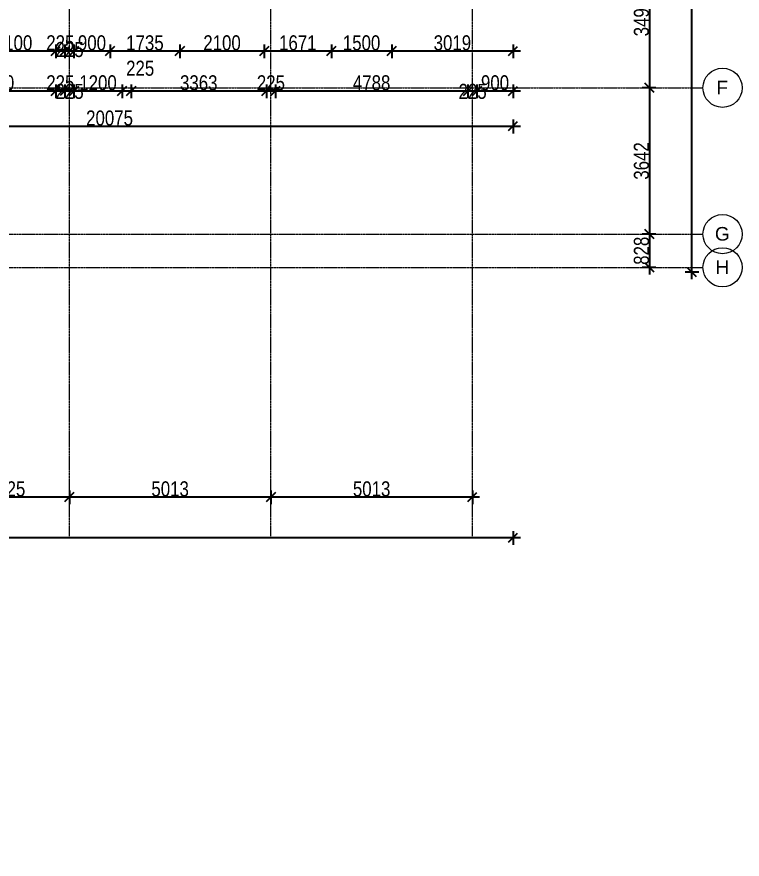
# Model space of a CAD drawing. Header units: millimetres. Extents: x -35190 to 411743, y -233114 to 23872.
# Drawn here: x 277332 to 295373, y -33021 to -12060 of the extents above; entities that cross this region are included whole.
import ezdxf

# ---------------------------------------------------------------- set-up
doc = ezdxf.new("R2010")
doc.units = ezdxf.units.MM
doc.linetypes.add('Grid Line', pattern=[22.225, 12.7, -3.175, 3.175, -3.175])
for name, color, linetype, lineweight in [('A-ANNO-DIMS', 211, 'Continuous', 9), ('G-ANNO-TEXT', 231, 'Continuous', 9), ('S-GRID', 1, 'Continuous', 9), ('S-GRID-IDEN', 1, 'Continuous', 9)]:
    doc.layers.add(name, color=color, linetype=linetype, lineweight=lineweight)
doc.styles.add('Arial_2', font='arial.ttf', dxfattribs={"height": 337.5})
doc.styles.add('Arial_3', font='arial.ttf', dxfattribs={"width": 0.8, "height": 375})
doc.styles.add('Arial_4', font='arial.ttf', dxfattribs={"height": 1500})
doc.dimstyles.new('main_4_5mm', dxfattribs={"dimscale": 304.8, "dimtxt": 382.597275, "dimasz": 0.738189, "dimexe": 0.590551, "dimexo": 0.0625, "dimgap": 0.024606, "dimtad": 1, "dimdec": 0, "dimzin": 0, "dimdsep": 46, "dimtxsty": 'Arial_3', "dimblk1": 'OBLIQUE', "dimblk2": 'OBLIQUE', "dimsah": 1, "dimcen": 0.09, "dimdle": 0.590551, "dimazin": 0, "dimtfac": 1, "dimtdec": 4, "dimtix": 1, "dimtmove": 0, "dimatfit": 3, "dimfxl": 0.590551, "dimfxlon": 1, "dimtvp": 1, "dimtolj": 1, "dimtzin": 0, "dimarcsym": 2})
doc.dimstyles.new('main_4_5mm_1', dxfattribs={"dimscale": 304.8, "dimtxt": 382.597275, "dimasz": 0.738189, "dimexe": 0.590551, "dimexo": 0.0625, "dimgap": 0.024606, "dimtad": 1, "dimdec": 0, "dimzin": 0, "dimdsep": 46, "dimtxsty": 'Arial_3', "dimblk1": 'OBLIQUE', "dimblk2": 'OBLIQUE', "dimsah": 1, "dimcen": 0.09, "dimdle": 0.590551, "dimazin": 0, "dimtfac": 1, "dimtdec": 4, "dimtix": 1, "dimtmove": 1, "dimatfit": 3, "dimfxl": 0.590551, "dimfxlon": 1, "dimtvp": 1, "dimtolj": 1, "dimtzin": 0, "dimarcsym": 2})
doc.dimstyles.new('main_4_5mm_2', dxfattribs={"dimscale": 304.8, "dimtxt": 382.597275, "dimasz": 0.738189, "dimexe": 0.590551, "dimexo": 0.0625, "dimgap": 0.024606, "dimtad": 1, "dimdec": 0, "dimzin": 0, "dimdsep": 46, "dimtxsty": 'Arial_3', "dimblk1": 'OBLIQUE', "dimblk2": 'OBLIQUE', "dimsah": 1, "dimcen": 0.09, "dimdle": 0.590551, "dimazin": 0, "dimtfac": 1, "dimtdec": 4, "dimtix": 1, "dimtmove": 0, "dimatfit": 3, "dimfxl": 0.590551, "dimfxlon": 1, "dimtvp": 1, "dimtolj": 1, "dimtzin": 0, "dimarcsym": 2})

# ---------------------------------------------------------------- blocks, each defined once
blk = doc.blocks.new('Grid - M_Grid Head - Circle-24584-SECOND FLOOR')
at = {"layer": 'S-GRID-IDEN'}
blk.add_circle((0, 0), 6.5, dxfattribs=at)
blk = doc.blocks.new('_Oblique')
at = {"color": 0, "linetype": 'ByBlock', "lineweight": -2}
blk.add_line((-0.5, -0.5), (0.5, 0.5), dxfattribs=at)
blk = doc.blocks.new('*D5549')
at = {"layer": 'A-ANNO-DIMS', "color": 0, "lineweight": -2, "transparency": 16777216}
for p, q in [((293068, -10152), (293068, -14005)), ((293229, -10332), (292888, -10332)), ((293229, -13825), (292888, -13825))]:
    blk.add_line(p, q, dxfattribs=at)
at = {"layer": 'Defpoints', "color": 0, "transparency": 16777216}
for p in [(293248, -10332), (293068, -13825), (293248, -13825)]:
    blk.add_point(p, dxfattribs=at)
at = {"layer": 'A-ANNO-DIMS', "color": 0, "lineweight": -2, "transparency": 16777216, "xscale": 224.9999999999999, "yscale": 224.9999999999999, "zscale": 224.9999999999999}
for p, rotation in [((293068, -10332), 90), ((293068, -13825), 270)]:
    blk.add_blockref('_Oblique', p, dxfattribs=dict(at, rotation=rotation))
at = {"layer": 'A-ANNO-DIMS', "color": 0, "transparency": 16777216, "insert": (292869, -12078), "char_height": 375, "width": 1101.88, "attachment_point": 5, "rotation": 90, "style": 'Arial_3'}
blk.add_mtext('\\A1;3493', dxfattribs=at)
blk = doc.blocks.new('*D5550')
at = {"layer": 'A-ANNO-DIMS', "color": 0, "lineweight": -2, "transparency": 16777216}
for p, q in [((293229, -13825), (292888, -13825)), ((293068, -13645), (293068, -17647)), ((293229, -17467), (292888, -17467))]:
    blk.add_line(p, q, dxfattribs=at)
at = {"layer": 'Defpoints', "color": 0, "transparency": 16777216}
for p in [(293248, -13825), (293068, -17467), (293248, -17467)]:
    blk.add_point(p, dxfattribs=at)
at = {"layer": 'A-ANNO-DIMS', "color": 0, "lineweight": -2, "transparency": 16777216, "xscale": 224.9999999999999, "yscale": 224.9999999999999, "zscale": 224.9999999999999}
for p, rotation in [((293068, -13825), 90), ((293068, -17467), 270)]:
    blk.add_blockref('_Oblique', p, dxfattribs=dict(at, rotation=rotation))
at = {"layer": 'A-ANNO-DIMS', "color": 0, "transparency": 16777216, "insert": (292869, -15646), "char_height": 375, "width": 1101.88, "attachment_point": 5, "rotation": 90, "style": 'Arial_3'}
blk.add_mtext('\\A1;3642', dxfattribs=at)
blk = doc.blocks.new('*D5551')
at = {"layer": 'A-ANNO-DIMS', "color": 0, "lineweight": -2, "transparency": 16777216}
for p, q in [((293068, -17287), (293068, -18475)), ((293229, -17467), (292888, -17467)), ((293229, -18295), (292888, -18295))]:
    blk.add_line(p, q, dxfattribs=at)
at = {"layer": 'Defpoints', "color": 0, "transparency": 16777216}
for p in [(293248, -17467), (293068, -18295), (293248, -18295)]:
    blk.add_point(p, dxfattribs=at)
at = {"layer": 'A-ANNO-DIMS', "color": 0, "lineweight": -2, "transparency": 16777216, "xscale": 224.9999999999999, "yscale": 224.9999999999999, "zscale": 224.9999999999999}
for p, rotation in [((293068, -17467), 90), ((293068, -18295), 270)]:
    blk.add_blockref('_Oblique', p, dxfattribs=dict(at, rotation=rotation))
at = {"layer": 'A-ANNO-DIMS', "color": 0, "transparency": 16777216, "insert": (292869, -17881), "char_height": 375, "width": 826.41, "attachment_point": 5, "rotation": 90, "style": 'Arial_3'}
blk.add_mtext('\\A1;828', dxfattribs=at)
blk = doc.blocks.new('*D5552')
at = {"layer": 'A-ANNO-DIMS', "color": 0, "lineweight": -2, "transparency": 16777216}
for p, q in [((294118, -18587), (294118, 12936)), ((293957, 12756), (294298, 12756)), ((293957, -18407), (294298, -18407))]:
    blk.add_line(p, q, dxfattribs=at)
at = {"layer": 'Defpoints', "color": 0, "transparency": 16777216}
for p in [(293938, 12756), (294118, 12756), (293938, -18407)]:
    blk.add_point(p, dxfattribs=at)
at = {"layer": 'A-ANNO-DIMS', "color": 0, "lineweight": -2, "transparency": 16777216, "xscale": 224.9999999999999, "yscale": 224.9999999999999, "zscale": 224.9999999999999}
for p, rotation in [((294118, 12756), 90), ((294118, -18407), 270)]:
    blk.add_blockref('_Oblique', p, dxfattribs=dict(at, rotation=rotation))
at = {"layer": 'A-ANNO-DIMS', "color": 0, "transparency": 16777216, "insert": (293919, -2826), "char_height": 375, "width": 1377.35, "attachment_point": 5, "rotation": 90, "style": 'Arial_3'}
blk.add_mtext('\\A1;31163', dxfattribs=at)
blk = doc.blocks.new('*D5248')
at = {"layer": 'A-ANNO-DIMS', "color": 0, "lineweight": -2, "transparency": 16777216}
for p, q in [((275513, -23847), (275513, -24188)), ((278638, -23847), (278638, -24188)), ((275333, -24008), (278818, -24008))]:
    blk.add_line(p, q, dxfattribs=at)
at = {"layer": 'Defpoints', "color": 0, "transparency": 16777216}
for p in [(275513, -23828), (278638, -23828), (278638, -24008)]:
    blk.add_point(p, dxfattribs=at)
at = {"layer": 'A-ANNO-DIMS', "color": 0, "lineweight": -2, "transparency": 16777216, "xscale": 224.9999999999999, "yscale": 224.9999999999999, "zscale": 224.9999999999999, "rotation": 180}
blk.add_blockref('_Oblique', (275513, -24008), dxfattribs=at)
at = {"layer": 'A-ANNO-DIMS', "color": 0, "lineweight": -2, "transparency": 16777216, "xscale": 224.9999999999999, "yscale": 224.9999999999999, "zscale": 224.9999999999999}
blk.add_blockref('_Oblique', (278638, -24008), dxfattribs=at)
at = {"layer": 'A-ANNO-DIMS', "color": 0, "transparency": 16777216, "insert": (277076, -23809), "char_height": 375, "width": 1101.88, "attachment_point": 5, "style": 'Arial_3'}
blk.add_mtext('\\A1;3125', dxfattribs=at)
blk = doc.blocks.new('*D5249')
at = {"layer": 'A-ANNO-DIMS', "color": 0, "lineweight": -2, "transparency": 16777216}
for p, q in [((278638, -23847), (278638, -24188)), ((283651, -23847), (283651, -24188)), ((278458, -24008), (283831, -24008))]:
    blk.add_line(p, q, dxfattribs=at)
at = {"layer": 'Defpoints', "color": 0, "transparency": 16777216}
for p in [(278638, -23828), (283651, -23828), (283651, -24008)]:
    blk.add_point(p, dxfattribs=at)
at = {"layer": 'A-ANNO-DIMS', "color": 0, "lineweight": -2, "transparency": 16777216, "xscale": 224.9999999999999, "yscale": 224.9999999999999, "zscale": 224.9999999999999, "rotation": 180}
blk.add_blockref('_Oblique', (278638, -24008), dxfattribs=at)
at = {"layer": 'A-ANNO-DIMS', "color": 0, "lineweight": -2, "transparency": 16777216, "xscale": 224.9999999999999, "yscale": 224.9999999999999, "zscale": 224.9999999999999}
blk.add_blockref('_Oblique', (283651, -24008), dxfattribs=at)
at = {"layer": 'A-ANNO-DIMS', "color": 0, "transparency": 16777216, "insert": (281145, -23809), "char_height": 375, "width": 1101.88, "attachment_point": 5, "style": 'Arial_3'}
blk.add_mtext('\\A1;5013', dxfattribs=at)
blk = doc.blocks.new('*D5250')
at = {"layer": 'A-ANNO-DIMS', "color": 0, "lineweight": -2, "transparency": 16777216}
for p, q in [((283651, -23847), (283651, -24188)), ((288663, -23847), (288663, -24188)), ((283471, -24008), (288843, -24008))]:
    blk.add_line(p, q, dxfattribs=at)
at = {"layer": 'Defpoints', "color": 0, "transparency": 16777216}
for p in [(283651, -23828), (288663, -23828), (288663, -24008)]:
    blk.add_point(p, dxfattribs=at)
at = {"layer": 'A-ANNO-DIMS', "color": 0, "lineweight": -2, "transparency": 16777216, "xscale": 224.9999999999999, "yscale": 224.9999999999999, "zscale": 224.9999999999999, "rotation": 180}
blk.add_blockref('_Oblique', (283651, -24008), dxfattribs=at)
at = {"layer": 'A-ANNO-DIMS', "color": 0, "lineweight": -2, "transparency": 16777216, "xscale": 224.9999999999999, "yscale": 224.9999999999999, "zscale": 224.9999999999999}
blk.add_blockref('_Oblique', (288663, -24008), dxfattribs=at)
at = {"layer": 'A-ANNO-DIMS', "color": 0, "transparency": 16777216, "insert": (286157, -23809), "char_height": 375, "width": 1101.88, "attachment_point": 5, "style": 'Arial_3'}
blk.add_mtext('\\A1;5013', dxfattribs=at)
blk = doc.blocks.new('*D5257')
at = {"layer": 'A-ANNO-DIMS', "color": 0, "lineweight": -2, "transparency": 16777216}
for p, q in [((276201, -12747), (276201, -13088)), ((278301, -12747), (278301, -13088)), ((276021, -12908), (278481, -12908))]:
    blk.add_line(p, q, dxfattribs=at)
at = {"layer": 'Defpoints', "color": 0, "transparency": 16777216}
for p in [(276201, -12728), (278301, -12728), (278301, -12908)]:
    blk.add_point(p, dxfattribs=at)
at = {"layer": 'A-ANNO-DIMS', "color": 0, "lineweight": -2, "transparency": 16777216, "xscale": 224.9999999999999, "yscale": 224.9999999999999, "zscale": 224.9999999999999, "rotation": 180}
blk.add_blockref('_Oblique', (276201, -12908), dxfattribs=at)
at = {"layer": 'A-ANNO-DIMS', "color": 0, "lineweight": -2, "transparency": 16777216, "xscale": 224.9999999999999, "yscale": 224.9999999999999, "zscale": 224.9999999999999}
blk.add_blockref('_Oblique', (278301, -12908), dxfattribs=at)
at = {"layer": 'A-ANNO-DIMS', "color": 0, "transparency": 16777216, "insert": (277251, -12709), "char_height": 375, "width": 1101.88, "attachment_point": 5, "style": 'Arial_3'}
blk.add_mtext('\\A1;2100', dxfattribs=at)
blk = doc.blocks.new('*D5258')
at = {"layer": 'A-ANNO-DIMS', "color": 0, "lineweight": -2, "transparency": 16777216}
for p, q in [((278301, -12747), (278301, -13088)), ((278526, -12747), (278526, -13088)), ((278301, -12908), (278076, -12908)), ((278301, -12908), (278526, -12908)), ((278526, -12908), (278751, -12908))]:
    blk.add_line(p, q, dxfattribs=at)
at = {"layer": 'Defpoints', "color": 0, "transparency": 16777216}
for p in [(278301, -12728), (278526, -12728), (278526, -12908)]:
    blk.add_point(p, dxfattribs=at)
at = {"layer": 'A-ANNO-DIMS', "color": 0, "lineweight": -2, "transparency": 16777216, "xscale": 224.9999999999999, "yscale": 224.9999999999999, "zscale": 224.9999999999999}
blk.add_blockref('_Oblique', (278301, -12908), dxfattribs=at)
at = {"layer": 'A-ANNO-DIMS', "color": 0, "lineweight": -2, "transparency": 16777216, "xscale": 224.9999999999999, "yscale": 224.9999999999999, "zscale": 224.9999999999999, "rotation": 180}
blk.add_blockref('_Oblique', (278526, -12908), dxfattribs=at)
at = {"layer": 'A-ANNO-DIMS', "color": 0, "transparency": 16777216, "insert": (278413, -12709), "char_height": 375, "width": 826.41, "attachment_point": 5, "style": 'Arial_3'}
blk.add_mtext('\\A1;225', dxfattribs=at)
blk = doc.blocks.new('*D5259')
at = {"layer": 'A-ANNO-DIMS', "color": 0, "lineweight": -2, "transparency": 16777216}
for p, q in [((278526, -12747), (278526, -13088)), ((278751, -12747), (278751, -13088)), ((278346, -12908), (278931, -12908))]:
    blk.add_line(p, q, dxfattribs=at)
at = {"layer": 'Defpoints', "color": 0, "transparency": 16777216}
for p in [(278526, -12728), (278751, -12728), (278751, -12908)]:
    blk.add_point(p, dxfattribs=at)
at = {"layer": 'A-ANNO-DIMS', "color": 0, "lineweight": -2, "transparency": 16777216, "xscale": 224.9999999999999, "yscale": 224.9999999999999, "zscale": 224.9999999999999, "rotation": 180}
blk.add_blockref('_Oblique', (278526, -12908), dxfattribs=at)
at = {"layer": 'A-ANNO-DIMS', "color": 0, "lineweight": -2, "transparency": 16777216, "xscale": 224.9999999999999, "yscale": 224.9999999999999, "zscale": 224.9999999999999}
blk.add_blockref('_Oblique', (278751, -12908), dxfattribs=at)
at = {"layer": 'A-ANNO-DIMS', "color": 0, "transparency": 16777216, "insert": (278294, -12685), "char_height": 375, "width": 826.41, "attachment_point": 1, "line_spacing_factor": 0.941778, "style": 'Arial_3'}
blk.add_mtext('\\A1;225', dxfattribs=at)
blk = doc.blocks.new('*D5260')
at = {"layer": 'A-ANNO-DIMS', "color": 0, "lineweight": -2, "transparency": 16777216}
for p, q in [((278751, -12747), (278751, -13088)), ((279651, -12747), (279651, -13088)), ((278571, -12908), (279831, -12908))]:
    blk.add_line(p, q, dxfattribs=at)
at = {"layer": 'Defpoints', "color": 0, "transparency": 16777216}
for p in [(278751, -12728), (279651, -12728), (279651, -12908)]:
    blk.add_point(p, dxfattribs=at)
at = {"layer": 'A-ANNO-DIMS', "color": 0, "lineweight": -2, "transparency": 16777216, "xscale": 224.9999999999999, "yscale": 224.9999999999999, "zscale": 224.9999999999999, "rotation": 180}
blk.add_blockref('_Oblique', (278751, -12908), dxfattribs=at)
at = {"layer": 'A-ANNO-DIMS', "color": 0, "lineweight": -2, "transparency": 16777216, "xscale": 224.9999999999999, "yscale": 224.9999999999999, "zscale": 224.9999999999999}
blk.add_blockref('_Oblique', (279651, -12908), dxfattribs=at)
at = {"layer": 'A-ANNO-DIMS', "color": 0, "transparency": 16777216, "insert": (279201, -12709), "char_height": 375, "width": 826.41, "attachment_point": 5, "style": 'Arial_3'}
blk.add_mtext('\\A1;900', dxfattribs=at)
blk = doc.blocks.new('*D5261')
at = {"layer": 'A-ANNO-DIMS', "color": 0, "lineweight": -2, "transparency": 16777216}
for p, q in [((279651, -12747), (279651, -13088)), ((281386, -12747), (281386, -13088)), ((279471, -12908), (281566, -12908))]:
    blk.add_line(p, q, dxfattribs=at)
at = {"layer": 'Defpoints', "color": 0, "transparency": 16777216}
for p in [(279651, -12728), (281386, -12728), (281386, -12908)]:
    blk.add_point(p, dxfattribs=at)
at = {"layer": 'A-ANNO-DIMS', "color": 0, "lineweight": -2, "transparency": 16777216, "xscale": 224.9999999999999, "yscale": 224.9999999999999, "zscale": 224.9999999999999, "rotation": 180}
blk.add_blockref('_Oblique', (279651, -12908), dxfattribs=at)
at = {"layer": 'A-ANNO-DIMS', "color": 0, "lineweight": -2, "transparency": 16777216, "xscale": 224.9999999999999, "yscale": 224.9999999999999, "zscale": 224.9999999999999}
blk.add_blockref('_Oblique', (281386, -12908), dxfattribs=at)
at = {"layer": 'A-ANNO-DIMS', "color": 0, "transparency": 16777216, "insert": (280518, -12709), "char_height": 375, "width": 1101.88, "attachment_point": 5, "style": 'Arial_3'}
blk.add_mtext('\\A1;1735', dxfattribs=at)
blk = doc.blocks.new('*D5262')
at = {"layer": 'A-ANNO-DIMS', "color": 0, "lineweight": -2, "transparency": 16777216}
for p, q in [((281386, -12747), (281386, -13088)), ((283486, -12747), (283486, -13088)), ((281206, -12908), (283666, -12908))]:
    blk.add_line(p, q, dxfattribs=at)
at = {"layer": 'Defpoints', "color": 0, "transparency": 16777216}
for p in [(281386, -12728), (283486, -12728), (283486, -12908)]:
    blk.add_point(p, dxfattribs=at)
at = {"layer": 'A-ANNO-DIMS', "color": 0, "lineweight": -2, "transparency": 16777216, "xscale": 224.9999999999999, "yscale": 224.9999999999999, "zscale": 224.9999999999999, "rotation": 180}
blk.add_blockref('_Oblique', (281386, -12908), dxfattribs=at)
at = {"layer": 'A-ANNO-DIMS', "color": 0, "lineweight": -2, "transparency": 16777216, "xscale": 224.9999999999999, "yscale": 224.9999999999999, "zscale": 224.9999999999999}
blk.add_blockref('_Oblique', (283486, -12908), dxfattribs=at)
at = {"layer": 'A-ANNO-DIMS', "color": 0, "transparency": 16777216, "insert": (282436, -12709), "char_height": 375, "width": 1101.88, "attachment_point": 5, "style": 'Arial_3'}
blk.add_mtext('\\A1;2100', dxfattribs=at)
blk = doc.blocks.new('*D5263')
at = {"layer": 'A-ANNO-DIMS', "color": 0, "lineweight": -2, "transparency": 16777216}
for p, q in [((283486, -12747), (283486, -13088)), ((285157, -12747), (285157, -13088)), ((283306, -12908), (285337, -12908))]:
    blk.add_line(p, q, dxfattribs=at)
at = {"layer": 'Defpoints', "color": 0, "transparency": 16777216}
for p in [(283486, -12728), (285157, -12728), (285157, -12908)]:
    blk.add_point(p, dxfattribs=at)
at = {"layer": 'A-ANNO-DIMS', "color": 0, "lineweight": -2, "transparency": 16777216, "xscale": 224.9999999999999, "yscale": 224.9999999999999, "zscale": 224.9999999999999, "rotation": 180}
blk.add_blockref('_Oblique', (283486, -12908), dxfattribs=at)
at = {"layer": 'A-ANNO-DIMS', "color": 0, "lineweight": -2, "transparency": 16777216, "xscale": 224.9999999999999, "yscale": 224.9999999999999, "zscale": 224.9999999999999}
blk.add_blockref('_Oblique', (285157, -12908), dxfattribs=at)
at = {"layer": 'A-ANNO-DIMS', "color": 0, "transparency": 16777216, "insert": (284321, -12709), "char_height": 375, "width": 1101.88, "attachment_point": 5, "style": 'Arial_3'}
blk.add_mtext('\\A1;1671', dxfattribs=at)
blk = doc.blocks.new('*D5264')
at = {"layer": 'A-ANNO-DIMS', "color": 0, "lineweight": -2, "transparency": 16777216}
for p, q in [((285157, -12747), (285157, -13088)), ((286657, -12747), (286657, -13088)), ((284977, -12908), (286837, -12908))]:
    blk.add_line(p, q, dxfattribs=at)
at = {"layer": 'Defpoints', "color": 0, "transparency": 16777216}
for p in [(285157, -12728), (286657, -12728), (286657, -12908)]:
    blk.add_point(p, dxfattribs=at)
at = {"layer": 'A-ANNO-DIMS', "color": 0, "lineweight": -2, "transparency": 16777216, "xscale": 224.9999999999999, "yscale": 224.9999999999999, "zscale": 224.9999999999999, "rotation": 180}
blk.add_blockref('_Oblique', (285157, -12908), dxfattribs=at)
at = {"layer": 'A-ANNO-DIMS', "color": 0, "lineweight": -2, "transparency": 16777216, "xscale": 224.9999999999999, "yscale": 224.9999999999999, "zscale": 224.9999999999999}
blk.add_blockref('_Oblique', (286657, -12908), dxfattribs=at)
at = {"layer": 'A-ANNO-DIMS', "color": 0, "transparency": 16777216, "insert": (285907, -12709), "char_height": 375, "width": 1101.88, "attachment_point": 5, "style": 'Arial_3'}
blk.add_mtext('\\A1;1500', dxfattribs=at)
blk = doc.blocks.new('*D5265')
at = {"layer": 'A-ANNO-DIMS', "color": 0, "lineweight": -2, "transparency": 16777216}
for p, q in [((286657, -12747), (286657, -13088)), ((289676, -12747), (289676, -13088)), ((286477, -12908), (289856, -12908))]:
    blk.add_line(p, q, dxfattribs=at)
at = {"layer": 'Defpoints', "color": 0, "transparency": 16777216}
for p in [(286657, -12728), (289676, -12728), (289676, -12908)]:
    blk.add_point(p, dxfattribs=at)
at = {"layer": 'A-ANNO-DIMS', "color": 0, "lineweight": -2, "transparency": 16777216, "xscale": 224.9999999999999, "yscale": 224.9999999999999, "zscale": 224.9999999999999, "rotation": 180}
blk.add_blockref('_Oblique', (286657, -12908), dxfattribs=at)
at = {"layer": 'A-ANNO-DIMS', "color": 0, "lineweight": -2, "transparency": 16777216, "xscale": 224.9999999999999, "yscale": 224.9999999999999, "zscale": 224.9999999999999}
blk.add_blockref('_Oblique', (289676, -12908), dxfattribs=at)
at = {"layer": 'A-ANNO-DIMS', "color": 0, "transparency": 16777216, "insert": (288166, -12709), "char_height": 375, "width": 1101.88, "attachment_point": 5, "style": 'Arial_3'}
blk.add_mtext('\\A1;3019', dxfattribs=at)
blk = doc.blocks.new('*D5270')
at = {"layer": 'A-ANNO-DIMS', "color": 0, "lineweight": -2, "transparency": 16777216}
for p, q in [((275301, -13742), (275301, -14083)), ((278301, -13742), (278301, -14083)), ((275121, -13903), (278481, -13903))]:
    blk.add_line(p, q, dxfattribs=at)
at = {"layer": 'Defpoints', "color": 0, "transparency": 16777216}
for p in [(275301, -13723), (278301, -13723), (278301, -13903)]:
    blk.add_point(p, dxfattribs=at)
at = {"layer": 'A-ANNO-DIMS', "color": 0, "lineweight": -2, "transparency": 16777216, "xscale": 224.9999999999999, "yscale": 224.9999999999999, "zscale": 224.9999999999999, "rotation": 180}
blk.add_blockref('_Oblique', (275301, -13903), dxfattribs=at)
at = {"layer": 'A-ANNO-DIMS', "color": 0, "lineweight": -2, "transparency": 16777216, "xscale": 224.9999999999999, "yscale": 224.9999999999999, "zscale": 224.9999999999999}
blk.add_blockref('_Oblique', (278301, -13903), dxfattribs=at)
at = {"layer": 'A-ANNO-DIMS', "color": 0, "transparency": 16777216, "insert": (276801, -13704), "char_height": 375, "width": 1101.88, "attachment_point": 5, "style": 'Arial_3'}
blk.add_mtext('\\A1;3000', dxfattribs=at)
blk = doc.blocks.new('*D5271')
at = {"layer": 'A-ANNO-DIMS', "color": 0, "lineweight": -2, "transparency": 16777216}
for p, q in [((278301, -13742), (278301, -14083)), ((278526, -13742), (278526, -14083)), ((278301, -13903), (278076, -13903)), ((278301, -13903), (278526, -13903)), ((278526, -13903), (278751, -13903))]:
    blk.add_line(p, q, dxfattribs=at)
at = {"layer": 'Defpoints', "color": 0, "transparency": 16777216}
for p in [(278301, -13723), (278526, -13723), (278526, -13903)]:
    blk.add_point(p, dxfattribs=at)
at = {"layer": 'A-ANNO-DIMS', "color": 0, "lineweight": -2, "transparency": 16777216, "xscale": 224.9999999999999, "yscale": 224.9999999999999, "zscale": 224.9999999999999}
blk.add_blockref('_Oblique', (278301, -13903), dxfattribs=at)
at = {"layer": 'A-ANNO-DIMS', "color": 0, "lineweight": -2, "transparency": 16777216, "xscale": 224.9999999999999, "yscale": 224.9999999999999, "zscale": 224.9999999999999, "rotation": 180}
blk.add_blockref('_Oblique', (278526, -13903), dxfattribs=at)
at = {"layer": 'A-ANNO-DIMS', "color": 0, "transparency": 16777216, "insert": (278413, -13704), "char_height": 375, "width": 826.41, "attachment_point": 5, "style": 'Arial_3'}
blk.add_mtext('\\A1;225', dxfattribs=at)
blk = doc.blocks.new('*D5272')
at = {"layer": 'A-ANNO-DIMS', "color": 0, "lineweight": -2, "transparency": 16777216}
for p, q in [((278526, -13742), (278526, -14083)), ((278751, -13742), (278751, -14083)), ((278346, -13903), (278931, -13903))]:
    blk.add_line(p, q, dxfattribs=at)
at = {"layer": 'Defpoints', "color": 0, "transparency": 16777216}
for p in [(278526, -13723), (278751, -13723), (278751, -13903)]:
    blk.add_point(p, dxfattribs=at)
at = {"layer": 'A-ANNO-DIMS', "color": 0, "lineweight": -2, "transparency": 16777216, "xscale": 224.9999999999999, "yscale": 224.9999999999999, "zscale": 224.9999999999999, "rotation": 180}
blk.add_blockref('_Oblique', (278526, -13903), dxfattribs=at)
at = {"layer": 'A-ANNO-DIMS', "color": 0, "lineweight": -2, "transparency": 16777216, "xscale": 224.9999999999999, "yscale": 224.9999999999999, "zscale": 224.9999999999999}
blk.add_blockref('_Oblique', (278751, -13903), dxfattribs=at)
at = {"layer": 'A-ANNO-DIMS', "color": 0, "transparency": 16777216, "insert": (278294, -13727), "char_height": 375, "width": 826.41, "attachment_point": 1, "line_spacing_factor": 0.941778, "style": 'Arial_3'}
blk.add_mtext('\\A1;225', dxfattribs=at)
blk = doc.blocks.new('*D5273')
at = {"layer": 'A-ANNO-DIMS', "color": 0, "lineweight": -2, "transparency": 16777216}
for p, q in [((278751, -13742), (278751, -14083)), ((279951, -13742), (279951, -14083)), ((278571, -13903), (280131, -13903))]:
    blk.add_line(p, q, dxfattribs=at)
at = {"layer": 'Defpoints', "color": 0, "transparency": 16777216}
for p in [(278751, -13723), (279951, -13723), (279951, -13903)]:
    blk.add_point(p, dxfattribs=at)
at = {"layer": 'A-ANNO-DIMS', "color": 0, "lineweight": -2, "transparency": 16777216, "xscale": 224.9999999999999, "yscale": 224.9999999999999, "zscale": 224.9999999999999, "rotation": 180}
blk.add_blockref('_Oblique', (278751, -13903), dxfattribs=at)
at = {"layer": 'A-ANNO-DIMS', "color": 0, "lineweight": -2, "transparency": 16777216, "xscale": 224.9999999999999, "yscale": 224.9999999999999, "zscale": 224.9999999999999}
blk.add_blockref('_Oblique', (279951, -13903), dxfattribs=at)
at = {"layer": 'A-ANNO-DIMS', "color": 0, "transparency": 16777216, "insert": (279351, -13704), "char_height": 375, "width": 1101.88, "attachment_point": 5, "style": 'Arial_3'}
blk.add_mtext('\\A1;1200', dxfattribs=at)
blk = doc.blocks.new('*D5274')
at = {"layer": 'A-ANNO-DIMS', "color": 0, "lineweight": -2, "transparency": 16777216}
for p, q in [((279951, -13742), (279951, -14083)), ((280176, -13742), (280176, -14083)), ((279771, -13903), (280356, -13903))]:
    blk.add_line(p, q, dxfattribs=at)
at = {"layer": 'Defpoints', "color": 0, "transparency": 16777216}
for p in [(279951, -13723), (280176, -13723), (280176, -13903)]:
    blk.add_point(p, dxfattribs=at)
at = {"layer": 'A-ANNO-DIMS', "color": 0, "lineweight": -2, "transparency": 16777216, "xscale": 224.9999999999999, "yscale": 224.9999999999999, "zscale": 224.9999999999999, "rotation": 180}
blk.add_blockref('_Oblique', (279951, -13903), dxfattribs=at)
at = {"layer": 'A-ANNO-DIMS', "color": 0, "lineweight": -2, "transparency": 16777216, "xscale": 224.9999999999999, "yscale": 224.9999999999999, "zscale": 224.9999999999999}
blk.add_blockref('_Oblique', (280176, -13903), dxfattribs=at)
at = {"layer": 'A-ANNO-DIMS', "color": 0, "transparency": 16777216, "insert": (280050, -13151), "char_height": 375, "width": 826.41, "attachment_point": 1, "line_spacing_factor": 0.941778, "style": 'Arial_3'}
blk.add_mtext('\\A1;225', dxfattribs=at)
blk = doc.blocks.new('*D5275')
at = {"layer": 'A-ANNO-DIMS', "color": 0, "lineweight": -2, "transparency": 16777216}
for p, q in [((280176, -13742), (280176, -14083)), ((283538, -13742), (283538, -14083)), ((279996, -13903), (283718, -13903))]:
    blk.add_line(p, q, dxfattribs=at)
at = {"layer": 'Defpoints', "color": 0, "transparency": 16777216}
for p in [(280176, -13723), (283538, -13723), (283538, -13903)]:
    blk.add_point(p, dxfattribs=at)
at = {"layer": 'A-ANNO-DIMS', "color": 0, "lineweight": -2, "transparency": 16777216, "xscale": 224.9999999999999, "yscale": 224.9999999999999, "zscale": 224.9999999999999, "rotation": 180}
blk.add_blockref('_Oblique', (280176, -13903), dxfattribs=at)
at = {"layer": 'A-ANNO-DIMS', "color": 0, "lineweight": -2, "transparency": 16777216, "xscale": 224.9999999999999, "yscale": 224.9999999999999, "zscale": 224.9999999999999}
blk.add_blockref('_Oblique', (283538, -13903), dxfattribs=at)
at = {"layer": 'A-ANNO-DIMS', "color": 0, "transparency": 16777216, "insert": (281857, -13704), "char_height": 375, "width": 1101.88, "attachment_point": 5, "style": 'Arial_3'}
blk.add_mtext('\\A1;3363', dxfattribs=at)
blk = doc.blocks.new('*D5276')
at = {"layer": 'A-ANNO-DIMS', "color": 0, "lineweight": -2, "transparency": 16777216}
for p, q in [((283538, -13742), (283538, -14083)), ((283763, -13742), (283763, -14083)), ((283538, -13903), (283313, -13903)), ((283538, -13903), (283763, -13903)), ((283763, -13903), (283988, -13903))]:
    blk.add_line(p, q, dxfattribs=at)
at = {"layer": 'Defpoints', "color": 0, "transparency": 16777216}
for p in [(283538, -13723), (283763, -13723), (283763, -13903)]:
    blk.add_point(p, dxfattribs=at)
at = {"layer": 'A-ANNO-DIMS', "color": 0, "lineweight": -2, "transparency": 16777216, "xscale": 224.9999999999999, "yscale": 224.9999999999999, "zscale": 224.9999999999999}
blk.add_blockref('_Oblique', (283538, -13903), dxfattribs=at)
at = {"layer": 'A-ANNO-DIMS', "color": 0, "lineweight": -2, "transparency": 16777216, "xscale": 224.9999999999999, "yscale": 224.9999999999999, "zscale": 224.9999999999999, "rotation": 180}
blk.add_blockref('_Oblique', (283763, -13903), dxfattribs=at)
at = {"layer": 'A-ANNO-DIMS', "color": 0, "transparency": 16777216, "insert": (283651, -13704), "char_height": 375, "width": 826.41, "attachment_point": 5, "style": 'Arial_3'}
blk.add_mtext('\\A1;225', dxfattribs=at)
blk = doc.blocks.new('*D5277')
at = {"layer": 'A-ANNO-DIMS', "color": 0, "lineweight": -2, "transparency": 16777216}
for p, q in [((283763, -13742), (283763, -14083)), ((288551, -13742), (288551, -14083)), ((283583, -13903), (288731, -13903))]:
    blk.add_line(p, q, dxfattribs=at)
at = {"layer": 'Defpoints', "color": 0, "transparency": 16777216}
for p in [(283763, -13723), (288551, -13723), (288551, -13903)]:
    blk.add_point(p, dxfattribs=at)
at = {"layer": 'A-ANNO-DIMS', "color": 0, "lineweight": -2, "transparency": 16777216, "xscale": 224.9999999999999, "yscale": 224.9999999999999, "zscale": 224.9999999999999, "rotation": 180}
blk.add_blockref('_Oblique', (283763, -13903), dxfattribs=at)
at = {"layer": 'A-ANNO-DIMS', "color": 0, "lineweight": -2, "transparency": 16777216, "xscale": 224.9999999999999, "yscale": 224.9999999999999, "zscale": 224.9999999999999}
blk.add_blockref('_Oblique', (288551, -13903), dxfattribs=at)
at = {"layer": 'A-ANNO-DIMS', "color": 0, "transparency": 16777216, "insert": (286157, -13704), "char_height": 375, "width": 1101.88, "attachment_point": 5, "style": 'Arial_3'}
blk.add_mtext('\\A1;4788', dxfattribs=at)
blk = doc.blocks.new('*D5278')
at = {"layer": 'A-ANNO-DIMS', "color": 0, "lineweight": -2, "transparency": 16777216}
for p, q in [((288551, -13742), (288551, -14083)), ((288776, -13742), (288776, -14083)), ((288371, -13903), (288956, -13903))]:
    blk.add_line(p, q, dxfattribs=at)
at = {"layer": 'Defpoints', "color": 0, "transparency": 16777216}
for p in [(288551, -13723), (288776, -13723), (288776, -13903)]:
    blk.add_point(p, dxfattribs=at)
at = {"layer": 'A-ANNO-DIMS', "color": 0, "lineweight": -2, "transparency": 16777216, "xscale": 224.9999999999999, "yscale": 224.9999999999999, "zscale": 224.9999999999999, "rotation": 180}
blk.add_blockref('_Oblique', (288551, -13903), dxfattribs=at)
at = {"layer": 'A-ANNO-DIMS', "color": 0, "lineweight": -2, "transparency": 16777216, "xscale": 224.9999999999999, "yscale": 224.9999999999999, "zscale": 224.9999999999999}
blk.add_blockref('_Oblique', (288776, -13903), dxfattribs=at)
at = {"layer": 'A-ANNO-DIMS', "color": 0, "transparency": 16777216, "insert": (288319, -13727), "char_height": 375, "width": 826.41, "attachment_point": 1, "line_spacing_factor": 0.941778, "style": 'Arial_3'}
blk.add_mtext('\\A1;225', dxfattribs=at)
blk = doc.blocks.new('*D5279')
at = {"layer": 'A-ANNO-DIMS', "color": 0, "lineweight": -2, "transparency": 16777216}
for p, q in [((288776, -13742), (288776, -14083)), ((289676, -13742), (289676, -14083)), ((288596, -13903), (289856, -13903))]:
    blk.add_line(p, q, dxfattribs=at)
at = {"layer": 'Defpoints', "color": 0, "transparency": 16777216}
for p in [(288776, -13723), (289676, -13723), (289676, -13903)]:
    blk.add_point(p, dxfattribs=at)
at = {"layer": 'A-ANNO-DIMS', "color": 0, "lineweight": -2, "transparency": 16777216, "xscale": 224.9999999999999, "yscale": 224.9999999999999, "zscale": 224.9999999999999, "rotation": 180}
blk.add_blockref('_Oblique', (288776, -13903), dxfattribs=at)
at = {"layer": 'A-ANNO-DIMS', "color": 0, "lineweight": -2, "transparency": 16777216, "xscale": 224.9999999999999, "yscale": 224.9999999999999, "zscale": 224.9999999999999}
blk.add_blockref('_Oblique', (289676, -13903), dxfattribs=at)
at = {"layer": 'A-ANNO-DIMS', "color": 0, "transparency": 16777216, "insert": (289226, -13704), "char_height": 375, "width": 826.41, "attachment_point": 5, "style": 'Arial_3'}
blk.add_mtext('\\A1;900', dxfattribs=at)
blk = doc.blocks.new('*D5280')
at = {"layer": 'A-ANNO-DIMS', "color": 0, "lineweight": -2, "transparency": 16777216}
for p, q in [((269601, -14618), (269601, -14959)), ((289676, -14618), (289676, -14959)), ((269421, -14779), (289856, -14779))]:
    blk.add_line(p, q, dxfattribs=at)
at = {"layer": 'Defpoints', "color": 0, "transparency": 16777216}
for p in [(269601, -14599), (289676, -14599), (289676, -14779)]:
    blk.add_point(p, dxfattribs=at)
at = {"layer": 'A-ANNO-DIMS', "color": 0, "lineweight": -2, "transparency": 16777216, "xscale": 224.9999999999999, "yscale": 224.9999999999999, "zscale": 224.9999999999999, "rotation": 180}
blk.add_blockref('_Oblique', (269601, -14779), dxfattribs=at)
at = {"layer": 'A-ANNO-DIMS', "color": 0, "lineweight": -2, "transparency": 16777216, "xscale": 224.9999999999999, "yscale": 224.9999999999999, "zscale": 224.9999999999999}
blk.add_blockref('_Oblique', (289676, -14779), dxfattribs=at)
at = {"layer": 'A-ANNO-DIMS', "color": 0, "transparency": 16777216, "insert": (279638, -14580), "char_height": 375, "width": 1377.35, "attachment_point": 5, "style": 'Arial_3'}
blk.add_mtext('\\A1;20075', dxfattribs=at)
blk = doc.blocks.new('*D5321')
at = {"layer": 'A-ANNO-DIMS', "color": 0, "lineweight": -2, "transparency": 16777216}
for p, q in [((235601, -24859), (235601, -25200)), ((289676, -24859), (289676, -25200)), ((235421, -25020), (289856, -25020))]:
    blk.add_line(p, q, dxfattribs=at)
at = {"layer": 'Defpoints', "color": 0, "transparency": 16777216}
for p in [(235601, -24840), (289676, -24840), (289676, -25020)]:
    blk.add_point(p, dxfattribs=at)
at = {"layer": 'A-ANNO-DIMS', "color": 0, "lineweight": -2, "transparency": 16777216, "xscale": 224.9999999999999, "yscale": 224.9999999999999, "zscale": 224.9999999999999, "rotation": 180}
blk.add_blockref('_Oblique', (235601, -25020), dxfattribs=at)
at = {"layer": 'A-ANNO-DIMS', "color": 0, "lineweight": -2, "transparency": 16777216, "xscale": 224.9999999999999, "yscale": 224.9999999999999, "zscale": 224.9999999999999}
blk.add_blockref('_Oblique', (289676, -25020), dxfattribs=at)
at = {"layer": 'A-ANNO-DIMS', "color": 0, "transparency": 16777216, "insert": (262638, -24821), "char_height": 375, "width": 1377.35, "attachment_point": 5, "style": 'Arial_3'}
blk.add_mtext('\\A1;54075', dxfattribs=at)

msp = doc.modelspace()

# ---------------------------------------------------------------- linework, layer by layer
at = {"layer": 'S-GRID', "linetype": 'Grid Line'}
for p, q in [((278638.4, -24980.3), (278638.4, 17292.4)), ((283650.9, -24980.3), (283650.9, 17292.4)), ((288663.4, -24980.3), (288663.4, 17292.4)), ((231291.7, -13824.5), (294398.4, -13824.5)), ((231291.7, -17466.5), (294398.4, -17466.5)), ((231291.7, -18294.5), (294398.4, -18294.5))]:
    msp.add_line(p, q, dxfattribs=at)

# ---------------------------------------------------------------- block references
at = {"layer": 'S-GRID-IDEN', "xscale": 74.99999999999996, "yscale": 74.99999999999996, "zscale": 74.99999999999996, "rotation": 269.9999999999994}
for p in [(294885.9, -13824.5), (294885.9, -17466.5)]:
    msp.add_blockref('Grid - M_Grid Head - Circle-24584-SECOND FLOOR', p, dxfattribs=at)

# ---------------------------------------------------------------- texts
at = {"layer": 'G-ANNO-TEXT', "color": 7, "insert": (253550.9, -31146.1), "char_height": 1500, "width": 27562.016, "attachment_point": 1, "style": 'Arial_4', "bg_fill": 3, "box_fill_scale": 1.25, "bg_fill_color": 256, "bg_fill_true_color": 13158600, "bg_fill_transparency": 0}
msp.add_mtext('SECOND FLOOR PLAN', dxfattribs=at)

# ---------------------------------------------------------------- dimensions: what is measured, and where the dimension line sits
at = {"layer": 'A-ANNO-DIMS'}
for base, p1, p2, override, picture, middle in [((294118.2, 12756), (293938.2, -18407), (293938.2, 12756), {"dimpost": '<>', "dimfxl": 31163}, '*D5552', (293919.1, -2825.5)), ((293068.2, -13824.5), (293248.2, -10331.5), (293248.2, -13824.5), {"dimpost": '<>', "dimfxl": 3493}, '*D5549', (292869.1, -12078)), ((293068.2, -17466.5), (293248.2, -13824.5), (293248.2, -17466.5), {"dimpost": '<>', "dimfxl": 3642}, '*D5550', (292869.1, -15645.5)), ((293068.2, -18294.5), (293248.2, -17466.5), (293248.2, -18294.5), {"dimpost": '<>', "dimfxl": 828}, '*D5551', (292869.2, -17880.5))]:
    dim = msp.add_linear_dim(base=base, p1=p1, p2=p2, angle=90, dimstyle='main_4_5mm', override=override, dxfattribs=at)
    dim.commit()
    dim.dimension.update_dxf_attribs({"geometry": picture, "text_midpoint": middle})
for base, p1, p2, dimstyle, override, picture, middle in [((278300.9, -12908.3), (276200.9, -12728.3), (278300.9, -12728.3), 'main_4_5mm', {"dimpost": '<>', "dimfxl": 2100}, '*D5257', (277250.9, -12709.3)), ((278525.9, -12908.3), (278300.9, -12728.3), (278525.9, -12728.3), 'main_4_5mm', {"dimpost": '<>', "dimfxl": 225}, '*D5258', (278413.4, -12709.3)), ((279650.9, -12908.3), (278750.9, -12728.3), (279650.9, -12728.3), 'main_4_5mm', {"dimpost": '<>', "dimfxl": 900}, '*D5260', (279200.9, -12709.3)), ((281385.9, -12908.3), (279650.9, -12728.3), (281385.9, -12728.3), 'main_4_5mm', {"dimpost": '<>', "dimfxl": 1735}, '*D5261', (280518.4, -12709.2)), ((283485.9, -12908.3), (281385.9, -12728.3), (283485.9, -12728.3), 'main_4_5mm', {"dimpost": '<>', "dimfxl": 2100}, '*D5262', (282435.9, -12709.3)), ((285156.9, -12908.3), (283485.9, -12728.3), (285156.9, -12728.3), 'main_4_5mm', {"dimpost": '<>', "dimfxl": 1671}, '*D5263', (284321.4, -12709.3)), ((286656.9, -12908.3), (285156.9, -12728.3), (286656.9, -12728.3), 'main_4_5mm', {"dimpost": '<>', "dimfxl": 1500}, '*D5264', (285906.9, -12709.3)), ((289675.9, -12908.3), (286656.9, -12728.3), (289675.9, -12728.3), 'main_4_5mm', {"dimpost": '<>', "dimfxl": 3019}, '*D5265', (288166.4, -12709.2)), ((278300.9, -13902.9), (275300.9, -13722.9), (278300.9, -13722.9), 'main_4_5mm', {"dimpost": '<>', "dimfxl": 3000}, '*D5270', (276800.9, -13703.8)), ((278525.9, -13902.9), (278300.9, -13722.9), (278525.9, -13722.9), 'main_4_5mm', {"dimpost": '<>', "dimfxl": 225}, '*D5271', (278413.4, -13703.9)), ((279950.9, -13902.9), (278750.9, -13722.9), (279950.9, -13722.9), 'main_4_5mm', {"dimpost": '<>', "dimfxl": 1200}, '*D5273', (279350.9, -13703.9)), ((283538.3786243, -13902.8698981), (280175.8786243, -13722.8698981), (283538.3786243, -13722.8698981), 'main_4_5mm', {"dimpost": '<>', "dimfxl": 3362.5}, '*D5275', (281857.1286243, -13703.7771287)), ((283763.4, -13902.9), (283538.4, -13722.9), (283763.4, -13722.9), 'main_4_5mm', {"dimpost": '<>', "dimfxl": 225}, '*D5276', (283650.9, -13703.9)), ((288550.8786243, -13902.8698981), (283763.3786243, -13722.8698981), (288550.8786243, -13722.8698981), 'main_4_5mm', {"dimpost": '<>', "dimfxl": 4787.5}, '*D5277', (286157.1286243, -13703.9050277)), ((289675.9, -13902.9), (288775.9, -13722.9), (289675.9, -13722.9), 'main_4_5mm', {"dimpost": '<>', "dimfxl": 900}, '*D5279', (289225.9, -13703.9)), ((289675.9, -14778.8), (269600.9, -14598.8), (289675.9, -14598.8), 'main_4_5mm', {"dimpost": '<>', "dimfxl": 20075}, '*D5280', (279638.4, -14579.9)), ((278638.4, -24008.2), (275513.4, -23828.2), (278638.4, -23828.2), 'main_4_5mm', {"dimpost": '<>', "dimfxl": 3125}, '*D5248', (277075.9, -23809.1)), ((283650.8786243, -24008.2394983), (278638.3786243, -23828.2394983), (283650.8786243, -23828.2394983), 'main_4_5mm', {"dimpost": '<>', "dimfxl": 5012.5}, '*D5249', (281144.6286243, -23809.1467288)), ((288663.3786243, -24008.2394983), (283650.8786243, -23828.2394983), (288663.3786243, -23828.2394983), 'main_4_5mm', {"dimpost": '<>', "dimfxl": 5012.5}, '*D5250', (286157.1286243, -23809.1467288)), ((289675.9, -25019.9), (235600.9, -24839.9), (289675.9, -24839.9), 'main_4_5mm_2', {"dimpost": '<>', "dimfxl": 54075}, '*D5321', (262638.4, -24820.9))]:
    dim = msp.add_linear_dim(base=base, p1=p1, p2=p2, dimstyle=dimstyle, override=override, dxfattribs=at)
    dim.commit()
    dim.dimension.update_dxf_attribs({"geometry": picture, "text_midpoint": middle})
for base, p1, p2, picture, middle in [((278750.9, -12908.3), (278525.9, -12728.3), (278750.9, -12728.3), '*D5259', (278707.2, -13192.9)), ((280175.9, -13902.9), (279950.9, -13722.9), (280175.9, -13722.9), '*D5274', (280462.9, -13658.5)), ((278750.9, -13902.9), (278525.9, -13722.9), (278750.9, -13722.9), '*D5272', (278707.2, -14234.5)), ((288775.9, -13902.9), (288550.9, -13722.9), (288775.9, -13722.9), '*D5278', (288732.2, -14234.5))]:
    dim = msp.add_linear_dim(base=base, p1=p1, p2=p2, dimstyle='main_4_5mm_1', override={"dimpost": '<>', "dimfxl": 225}, dxfattribs=at)
    dim.commit()
    dim.dimension.update_dxf_attribs({"geometry": picture, "text_midpoint": middle, "dimtype": 160})

# ---------------------------------------------------------------- next in the draw order: texts
at = {"layer": 'S-GRID-IDEN', "char_height": 337.5, "attachment_point": 1, "style": 'Arial_2', "bg_fill": 3, "box_fill_scale": 1.25, "bg_fill_color": 256, "bg_fill_true_color": 13158600, "bg_fill_transparency": 0}
for s, insert, width in [('F', (294735.1, -13648.1), 354.747), ('G', (294695.3, -17290.1), 450.949)]:
    msp.add_mtext(s, dxfattribs=dict(at, insert=insert, width=width))

# ---------------------------------------------------------------- next in the draw order: block references
at = {"layer": 'S-GRID-IDEN', "xscale": 74.99999999999996, "yscale": 74.99999999999996, "zscale": 74.99999999999996, "rotation": 269.9999999999994}
msp.add_blockref('Grid - M_Grid Head - Circle-24584-SECOND FLOOR', (294885.9, -18294.5), dxfattribs=at)

# ---------------------------------------------------------------- next in the draw order: texts
at = {"layer": 'S-GRID-IDEN', "insert": (294710.3, -18118.1), "char_height": 337.5, "width": 414.873, "attachment_point": 1, "style": 'Arial_2', "bg_fill": 3, "box_fill_scale": 1.25, "bg_fill_color": 256, "bg_fill_true_color": 13158600, "bg_fill_transparency": 0}
msp.add_mtext('H', dxfattribs=at)

doc.saveas('drawing.dxf')
